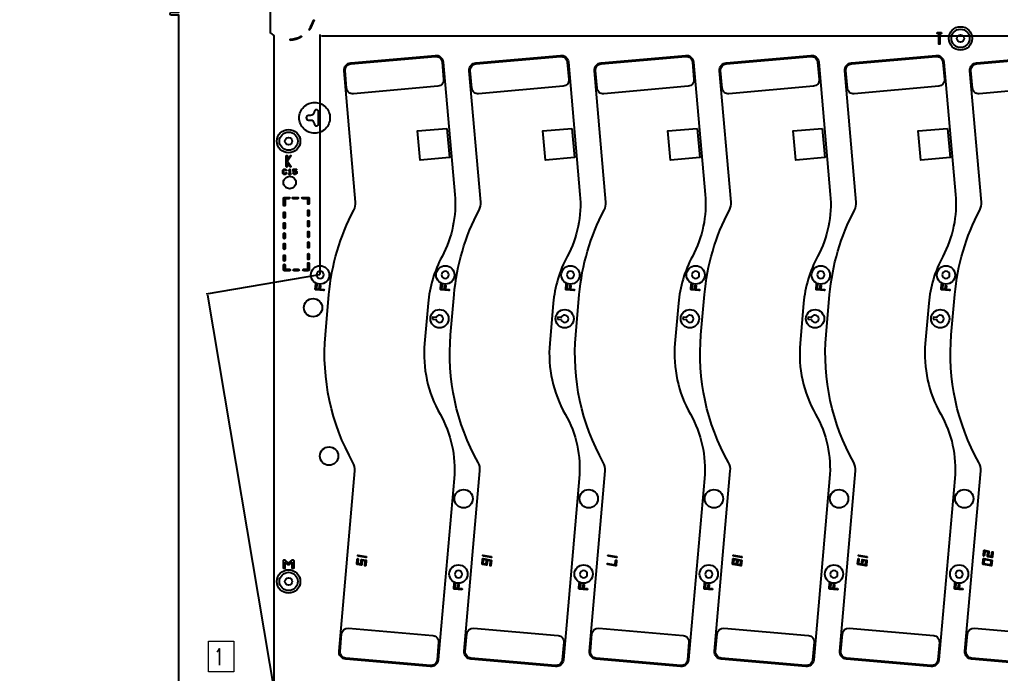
# Model space of a CAD drawing. Extents: x 2864 to 3941, y 2420 to 3182.
# Drawn here: x 2998.4 to 3132.4, y 2745.7 to 2834.9 of the extents above; entities that cross this region are included whole.
import ezdxf
from ezdxf.enums import TextEntityAlignment as Align

# ---------------------------------------------------------------- set-up
doc = ezdxf.new("R2010")
doc.units = 0
doc.layers.get('Defpoints').update_dxf_attribs({"lineweight": 0})
for name, color, linetype in [('barcode-t', 6, 'Continuous'), ('susa-t', 2, 'Continuous'), ('ttr1_panel', 255, 'Continuous'), ('序號', 1, 'Continuous')]:
    doc.layers.add(name, color=color, linetype=linetype)
doc.layers.add('備註', color=1, linetype='Continuous', lineweight=0)
doc.layers.add('尺寸線', color=3, linetype='Continuous', lineweight=0)
doc.styles.get("Standard").update_dxf_attribs({"font": 'simplex.shx', "height": 2.7})
doc.dimstyles.get("Standard").update_dxf_attribs({"dimtxt": 6, "dimasz": 0.18, "dimexe": 0.18, "dimexo": 0.0625, "dimgap": 0.09, "dimtad": 0, "dimtih": 1, "dimtoh": 1, "dimdec": 4, "dimzin": 0, "dimdsep": 46, "dimtxsty": 'Standard', "dimcen": 0.09, "dimadec": 0, "dimazin": 0, "dimtfac": 1, "dimtdec": 4, "dimtofl": 0, "dimtmove": 0, "dimatfit": 3, "dimfxl": 0, "dimtolj": 1, "dimtzin": 0, "dimarcsym": 0})

# ---------------------------------------------------------------- blocks, each defined once
blk = doc.blocks.new('*D1')
at = {"layer": 'Defpoints', "color": 0, "linetype": 'Continuous'}
for p in [(3039.46, 2985.09), (2933.79, 2978.33), (3058.56, 2686.4)]:
    blk.add_point(p, dxfattribs=at)
at = {"layer": '尺寸線', "color": 0, "linetype": 'Continuous', "lineweight": -2}
for p, q in [((3039.4, 2985.08), (2933.61, 2978.32)), ((2933.8, 2978.15), (2942.21, 2846.63)), ((2952.88, 2679.82), (2942.4, 2843.75)), ((3058.5, 2686.39), (2952.71, 2679.63))]:
    blk.add_line(p, q, dxfattribs=at)
at = {"layer": '尺寸線', "color": 0, "linetype": 'Continuous'}
for points in [[(2933.83, 2978.16), (2933.77, 2978.15), (2933.79, 2978.33)], [(2952.85, 2679.82), (2952.91, 2679.82), (2952.89, 2679.64)]]:
    blk.add_solid(points, dxfattribs=at)
at = {"layer": '尺寸線', "color": 0, "linetype": 'Continuous', "insert": (2942.3, 2845.19), "char_height": 2.7, "attachment_point": 5}
blk.add_mtext('\\A1;299.3021', dxfattribs=at)
blk = doc.blocks.new('*D4')
at = {"layer": 'Defpoints', "color": 0, "linetype": 'Continuous'}
for p in [(3039.46, 2800.09), (3024.07, 2797.5), (3058.56, 2686.4)]:
    blk.add_point(p, dxfattribs=at)
at = {"layer": '尺寸線', "color": 0, "linetype": 'Continuous', "lineweight": -2}
for p, q in [((3039.4, 2800.08), (3023.89, 2797.47)), ((3024.1, 2797.33), (3033.37, 2742.1)), ((3043.13, 2683.99), (3033.86, 2739.22)), ((3058.5, 2686.39), (3042.99, 2683.78))]:
    blk.add_line(p, q, dxfattribs=at)
at = {"layer": '尺寸線', "color": 0, "linetype": 'Continuous'}
for points in [[(3024.13, 2797.33), (3024.07, 2797.32), (3024.07, 2797.5)], [(3043.1, 2683.98), (3043.16, 2683.99), (3043.16, 2683.81)]]:
    blk.add_solid(points, dxfattribs=at)
at = {"layer": '尺寸線', "color": 0, "linetype": 'Continuous', "insert": (3033.62, 2740.66), "char_height": 2.7, "attachment_point": 5}
blk.add_mtext('\\A1;115.2848', dxfattribs=at)
blk = doc.blocks.new('*D6')
at = {"layer": 'Defpoints', "color": 0, "linetype": 'Continuous'}
for p in [(3261.76, 2832.71), (3039.46, 2800.09), (3261.76, 2800.09)]:
    blk.add_point(p, dxfattribs=at)
at = {"layer": '尺寸線', "color": 0, "linetype": 'Continuous', "lineweight": -2}
for p, q in [((3039.46, 2800.15), (3039.46, 2832.89)), ((3039.64, 2832.71), (3141.27, 2832.71)), ((3261.58, 2832.71), (3159.96, 2832.71)), ((3261.76, 2800.15), (3261.76, 2832.89))]:
    blk.add_line(p, q, dxfattribs=at)
at = {"layer": '尺寸線', "color": 0, "linetype": 'Continuous'}
for points in [[(3039.64, 2832.74), (3039.64, 2832.68), (3039.46, 2832.71)], [(3261.58, 2832.68), (3261.58, 2832.74), (3261.76, 2832.71)]]:
    blk.add_solid(points, dxfattribs=at)
at = {"layer": '尺寸線', "color": 0, "linetype": 'Continuous', "insert": (3150.61, 2832.71), "char_height": 2.7, "attachment_point": 5}
blk.add_mtext('\\A1;222.3000', dxfattribs=at)

msp = doc.modelspace()

# ---------------------------------------------------------------- linework, layer by layer
at = {"layer": 'barcode-t', "linetype": 'Continuous'}
for points in [[(3056.77173, 2820.0806), (3057.12019, 2816.09578), (3053.13562, 2815.7473), (3052.78691, 2819.73214)], [(3073.87173, 2820.0806), (3074.22019, 2816.09578), (3070.23562, 2815.7473), (3069.88691, 2819.73214)], [(3090.97173, 2820.0806), (3091.32019, 2816.09578), (3087.33562, 2815.7473), (3086.98691, 2819.73214)], [(3108.07173, 2820.0806), (3108.42019, 2816.09578), (3104.43562, 2815.7473), (3104.08691, 2819.73214)], [(3125.17173, 2820.0806), (3125.52019, 2816.09578), (3121.53562, 2815.7473), (3121.18691, 2819.73214)]]:
    msp.add_lwpolyline(points, close=True, dxfattribs=at)
at = {"layer": 'susa-t', "linetype": 'Continuous'}
for points in [[(3043.09081, 2825.58602), (3042.88058, 2827.97716, -0.414115), (3043.65289, 2828.89811), (3055.2087, 2829.91285, -0.414217), (3056.12965, 2829.14054), (3056.33963, 2826.74942, -0.41404), (3055.56732, 2825.82847), (3044.01176, 2824.81371, -0.414215)], [(3060.19081, 2825.58602), (3059.98058, 2827.97716, -0.414115), (3060.75289, 2828.89811), (3072.3087, 2829.91285, -0.414217), (3073.22965, 2829.14054), (3073.43963, 2826.74942, -0.41404), (3072.66732, 2825.82847), (3061.11176, 2824.81371, -0.414215)], [(3077.29081, 2825.58602), (3077.08058, 2827.97716, -0.414115), (3077.85289, 2828.89811), (3089.4087, 2829.91285, -0.414217), (3090.32965, 2829.14054), (3090.53963, 2826.74942, -0.41404), (3089.76732, 2825.82847), (3078.21176, 2824.81371, -0.414215)], [(3094.39081, 2825.58602), (3094.18058, 2827.97716, -0.414115), (3094.95289, 2828.89811), (3106.5087, 2829.91285, -0.414217), (3107.42965, 2829.14054), (3107.63963, 2826.74942, -0.41404), (3106.86732, 2825.82847), (3095.31176, 2824.81371, -0.414215)], [(3111.49081, 2825.58602), (3111.28058, 2827.97716, -0.414115), (3112.05289, 2828.89811), (3123.6087, 2829.91285, -0.414217), (3124.52965, 2829.14054), (3124.73963, 2826.74942, -0.41404), (3123.96732, 2825.82847), (3112.41176, 2824.81371, -0.414215)], [(3128.59081, 2825.58602), (3128.38058, 2827.97716, -0.414115), (3129.15289, 2828.89811), (3140.7087, 2829.91285, -0.414217), (3141.62965, 2829.14054), (3141.83963, 2826.74942, -0.41404), (3141.06732, 2825.82847), (3129.51176, 2824.81371, -0.414215)], [(3055.65615, 2749.93773), (3055.44695, 2747.54656, -0.414215), (3054.52623, 2746.77398), (3042.97019, 2747.78501, -0.414216), (3042.19761, 2748.70573), (3042.40681, 2751.09689, -0.414044), (3043.32754, 2751.86947), (3054.88357, 2750.85845, -0.414219)], [(3072.75615, 2749.93773), (3072.54695, 2747.54656, -0.414215), (3071.62623, 2746.77398), (3060.07019, 2747.78501, -0.414216), (3059.29761, 2748.70573), (3059.50681, 2751.09689, -0.414044), (3060.42754, 2751.86947), (3071.98357, 2750.85845, -0.414219)], [(3089.85615, 2749.93773), (3089.64695, 2747.54656, -0.414215), (3088.72623, 2746.77398), (3077.17019, 2747.78501, -0.414216), (3076.39761, 2748.70573), (3076.60681, 2751.09689, -0.414044), (3077.52754, 2751.86947), (3089.08357, 2750.85845, -0.414219)], [(3106.95615, 2749.93773), (3106.74695, 2747.54656, -0.414215), (3105.82623, 2746.77398), (3094.27019, 2747.78501, -0.414216), (3093.49761, 2748.70573), (3093.70681, 2751.09689, -0.414044), (3094.62754, 2751.86947), (3106.18357, 2750.85845, -0.414219)], [(3124.05615, 2749.93773), (3123.84695, 2747.54656, -0.414215), (3122.92623, 2746.77398), (3111.37019, 2747.78501, -0.414216), (3110.59761, 2748.70573), (3110.80681, 2751.09689, -0.414044), (3111.72754, 2751.86947), (3123.28357, 2750.85845, -0.414219)], [(3141.15615, 2749.93773), (3140.94695, 2747.54656, -0.414215), (3140.02623, 2746.77398), (3128.47019, 2747.78501, -0.414216), (3127.69761, 2748.70573), (3127.90681, 2751.09689, -0.414044), (3128.82754, 2751.86947), (3140.38357, 2750.85845, -0.414219)]]:
    msp.add_lwpolyline(points, format="xyb", close=True, dxfattribs=at)
at = {"layer": 'ttr1_panel', "linetype": 'Continuous'}
for points in [[(3019.16107, 2615.54278, -1), (3019.16107, 2615.94278), (3020.16107, 2615.94278), (3020.16107, 2640.24278), (3020.16107, 2835.54278), (3019.16107, 2835.54278, -1), (3019.16107, 2835.94278), (3020.16107, 2835.94278), (3020.16107, 3031.24278), (3020.16107, 3055.54278), (3019.16107, 3055.54278, -1), (3019.16107, 3055.94278), (3020.16107, 3055.94278), (3020.16107, 3077.24278), (3033.16107, 3077.24278), (3287.16107, 3077.24278), (3300.16107, 3077.24278), (3300.16107, 3055.94278), (3301.16107, 3055.94278, -1), (3301.16107, 3055.54278), (3300.16107, 3055.54278), (3300.16107, 3031.24278)], [(3033.16107, 3015.24945), (3033.16107, 2838.7361, 0.044688), (3032.66107, 2838.33314), (3032.66107, 2833.15241, 0.044688), (3033.16107, 2832.74945), (3033.16107, 2656.2361, 0.044688), (3032.66107, 2655.83314), (3032.66107, 2650.65241, 0.044688), (3033.16107, 2650.24945), (3033.16107, 2645.49278, -0.414215), (3034.41107, 2644.24278, -0.414215), (3033.16107, 2642.99278), (3033.16107, 2640.24278), (3287.16107, 2640.24278)], [(3037.95079, 2833.62915, 0.096875), (3038.54154, 2834.83593, -1), (3038.63813, 2834.81002)], [(3035.38471, 2832.24994, 0.109398), (3036.83843, 2832.6709, -1), (3036.88635, 2832.58313)], [(3034.85025, 2814.88105), (3034.85025, 2816.32145, -1), (3035.00025, 2816.32145), (3035.00025, 2815.8421)], [(3035.00025, 2815.8421), (3035.3602, 2816.36403, -1), (3035.48368, 2816.27887), (3035.01636, 2815.60125), (3035.48368, 2814.92363, -1), (3035.3602, 2814.83847), (3035.00025, 2815.3604)], [(3035.00025, 2815.3604), (3035.00025, 2814.88105, -1), (3034.85025, 2814.88105)], [(3035.271, 2814.34114), (3035.25702, 2814.32715, -1), (3035.18631, 2814.39786)], [(3035.321, 2813.81582), (3035.22166, 2813.81582, -1), (3035.22166, 2813.91582), (3035.271, 2813.91582), (3035.271, 2814.34114)], [(3035.18631, 2814.39786), (3035.28549, 2814.49705, -0.669786), (3035.371, 2814.46185), (3035.371, 2813.91582), (3035.42034, 2813.91582, -1), (3035.42034, 2813.81582), (3035.321, 2813.81582)], [(3034.46744, 2760.1054), (3034.46744, 2761.09878, -0.63678), (3034.63165, 2761.17544), (3035.16346, 2760.73226), (3035.69528, 2761.17544, -0.63678), (3035.85949, 2761.09878), (3035.85949, 2760.1054, -1), (3035.65949, 2760.1054), (3035.65949, 2760.88527)], [(3034.66744, 2760.88527), (3034.66744, 2760.1054, -1), (3034.46744, 2760.1054)], [(3035.65949, 2760.88527), (3035.22748, 2760.52527, -0.362064), (3035.09945, 2760.52527), (3034.66744, 2760.88527)]]:
    msp.add_lwpolyline(points, format="xyb", dxfattribs=at)
for points in [[(3123.80798, 2833.0104, -1), (3123.80798, 2833.1604), (3124.05632, 2833.1604), (3124.30467, 2833.1604, -1), (3124.30467, 2833.0104), (3124.13132, 2833.0104), (3124.13132, 2831.645, -1), (3123.98132, 2831.645), (3123.98132, 2833.0104)], [(3126.447, 2832.37048, -0.414217), (3126.947, 2832.87048, -0.414217), (3127.447, 2832.37048, -0.414217), (3126.947, 2831.87048, -0.414217)], [(3040.19091, 2791.92996), (3040.67025, 2797.40889, -0.100411), (3044.07449, 2808.92485, 0.144694), (3044.29998, 2810.03609), (3042.73128, 2827.96404, -0.414156), (3043.64037, 2829.04733), (3055.1962, 2830.05851, -0.414232), (3056.27956, 2829.14954), (3057.86107, 2811.0735, -0.145892), (3056.12596, 2802.62167, 0.101585), (3054.21843, 2796.22358), (3053.73908, 2790.74465, 0.152268), (3055.847, 2781.09038, -0.152268), (3057.76405, 2772.30874), (3055.59649, 2747.53348, -0.414215), (3054.51315, 2746.62444), (3042.95736, 2747.63544, -0.414215), (3042.04832, 2748.71879), (3044.20235, 2773.33945, 0.151039), (3043.95329, 2774.49407, -0.151026)], [(3057.29091, 2791.92996), (3057.77025, 2797.40889, -0.100411), (3061.17449, 2808.92485, 0.144694), (3061.39998, 2810.03609), (3059.83128, 2827.96404, -0.414156), (3060.74037, 2829.04733), (3072.2962, 2830.05851, -0.414232), (3073.37956, 2829.14954), (3074.96107, 2811.0735, -0.145892), (3073.22596, 2802.62167, 0.101585), (3071.31843, 2796.22358), (3070.83908, 2790.74465, 0.152268), (3072.947, 2781.09038, -0.152268), (3074.86405, 2772.30874), (3072.69649, 2747.53348, -0.414215), (3071.61315, 2746.62444), (3060.05736, 2747.63544, -0.414215), (3059.14832, 2748.71879), (3061.30235, 2773.33945, 0.151039), (3061.05329, 2774.49407, -0.151026)], [(3074.39091, 2791.92996), (3074.87025, 2797.40889, -0.100411), (3078.27449, 2808.92485, 0.144694), (3078.49998, 2810.03609), (3076.93128, 2827.96404, -0.414156), (3077.84037, 2829.04733), (3089.3962, 2830.05851, -0.414232), (3090.47956, 2829.14954), (3092.06107, 2811.0735, -0.145892), (3090.32596, 2802.62167, 0.101585), (3088.41843, 2796.22358), (3087.93908, 2790.74465, 0.152268), (3090.047, 2781.09038, -0.152268), (3091.96405, 2772.30874), (3089.79649, 2747.53348, -0.414215), (3088.71315, 2746.62444), (3077.15736, 2747.63544, -0.414215), (3076.24832, 2748.71879), (3078.40235, 2773.33945, 0.151039), (3078.15329, 2774.49407, -0.151026)], [(3091.49091, 2791.92996), (3091.97025, 2797.40889, -0.100411), (3095.37449, 2808.92485, 0.144694), (3095.59998, 2810.03609), (3094.03128, 2827.96404, -0.414156), (3094.94037, 2829.04733), (3106.4962, 2830.05851, -0.414232), (3107.57956, 2829.14954), (3109.16107, 2811.0735, -0.145892), (3107.42596, 2802.62167, 0.101585), (3105.51843, 2796.22358), (3105.03908, 2790.74465, 0.152268), (3107.147, 2781.09038, -0.152268), (3109.06405, 2772.30874), (3106.89649, 2747.53348, -0.414215), (3105.81315, 2746.62444), (3094.25736, 2747.63544, -0.414215), (3093.34832, 2748.71879), (3095.50235, 2773.33945, 0.151039), (3095.25329, 2774.49407, -0.151026)], [(3108.59091, 2791.92996), (3109.07025, 2797.40889, -0.100411), (3112.47449, 2808.92485, 0.144694), (3112.69998, 2810.03609), (3111.13128, 2827.96404, -0.414156), (3112.04037, 2829.04733), (3123.5962, 2830.05851, -0.414232), (3124.67956, 2829.14954), (3126.26107, 2811.0735, -0.145892), (3124.52596, 2802.62167, 0.101585), (3122.61843, 2796.22358), (3122.13908, 2790.74465, 0.152268), (3124.247, 2781.09038, -0.152268), (3126.16405, 2772.30874), (3123.99649, 2747.53348, -0.414215), (3122.91315, 2746.62444), (3111.35736, 2747.63544, -0.414215), (3110.44832, 2748.71879), (3112.60235, 2773.33945, 0.151039), (3112.35329, 2774.49407, -0.151026)], [(3125.69091, 2791.92996), (3126.17025, 2797.40889, -0.100411), (3129.57449, 2808.92485, 0.144694), (3129.79998, 2810.03609), (3128.23128, 2827.96404, -0.414156), (3129.14037, 2829.04733), (3140.6962, 2830.05851, -0.414232), (3141.77956, 2829.14954), (3143.36107, 2811.0735, -0.145892), (3141.62596, 2802.62167, 0.101585), (3139.71843, 2796.22358), (3139.23908, 2790.74465, 0.152268), (3141.347, 2781.09038, -0.152268), (3143.26405, 2772.30874), (3141.09649, 2747.53348, -0.414215), (3140.01315, 2746.62444), (3128.45736, 2747.63544, -0.414215), (3127.54832, 2748.71879), (3129.70235, 2773.33945, 0.151039), (3129.45329, 2774.49407, -0.151026)], [(3036.615, 2821.53252, -0.414215), (3038.715, 2823.63252, -0.414215), (3040.815, 2821.53252, -0.414215), (3038.715, 2819.43252, -0.414215)], [(3037.865, 2821.23252), (3038.165, 2821.23252, -0.414217), (3038.665, 2820.73252, 1), (3039.265, 2820.73252), (3039.265, 2822.33252, 1), (3038.665, 2822.33252, -0.414217), (3038.165, 2821.83252), (3037.865, 2821.83252, 1)], [(3034.66107, 2818.34278, -0.414217), (3035.16107, 2818.84278, -0.414217), (3035.66107, 2818.34278, -0.414217), (3035.16107, 2817.84278, -0.414217)], [(3034.37232, 2813.96516), (3034.37232, 2814.36251, -0.200121), (3034.38712, 2814.39802), (3034.48615, 2814.49705, -0.200121), (3034.52166, 2814.51185), (3034.72034, 2814.51185, -0.200121), (3034.75585, 2814.49705), (3034.85503, 2814.39786, -1), (3034.78432, 2814.32715), (3034.69963, 2814.41185), (3034.54237, 2814.41185), (3034.47232, 2814.3418), (3034.47232, 2813.98587), (3034.54237, 2813.91582), (3034.69963, 2813.91582), (3034.78432, 2814.00051, -1), (3034.85503, 2813.9298), (3034.75585, 2813.83062, -0.200121), (3034.72034, 2813.81582), (3034.52166, 2813.81582, -0.200121), (3034.48615, 2813.83062), (3034.38712, 2813.92965, -0.200121)], [(3035.77232, 2814.26317), (3035.77232, 2814.46185, -0.414253), (3035.82232, 2814.51185), (3036.21967, 2814.51185, -1), (3036.21967, 2814.41185), (3035.87232, 2814.41185), (3035.87232, 2814.31317), (3036.12034, 2814.31317, -0.200121), (3036.15585, 2814.29837), (3036.25487, 2814.19934, -0.200121), (3036.26967, 2814.16383), (3036.26967, 2813.96516, -0.200121), (3036.25487, 2813.92965), (3036.15585, 2813.83062, -0.200121), (3036.12034, 2813.81582), (3035.92166, 2813.81582, -0.200121), (3035.88615, 2813.83062), (3035.78697, 2813.9298, -1), (3035.85768, 2814.00051), (3035.94237, 2813.91582), (3036.09963, 2813.91582), (3036.16967, 2813.98587), (3036.16967, 2814.14312), (3036.09963, 2814.21317), (3035.82232, 2814.21317, -0.414253)], [(3034.46575, 2812.69918, -0.414215), (3035.31575, 2813.54918, -0.414215), (3036.16575, 2812.69918, -0.414215), (3035.31575, 2811.84918, -0.414215)], [(3034.47271, 2809.60131), (3034.47271, 2810.56689, -0.414228), (3034.57271, 2810.66689), (3035.20821, 2810.66689, -1), (3035.20821, 2810.46689), (3034.67271, 2810.46689), (3034.67271, 2809.60131, -1)], [(3035.78435, 2810.46689, -1), (3035.78435, 2810.66689), (3036.38435, 2810.66689, -1), (3036.38435, 2810.46689)], [(3037.06746, 2810.46689, -1), (3037.06746, 2810.66689), (3037.87271, 2810.66689, -0.414228), (3037.97271, 2810.56689), (3037.97271, 2809.83445, -1), (3037.77271, 2809.83445), (3037.77271, 2810.46689)], [(3034.47271, 2807.95321), (3034.47271, 2808.57121, -1), (3034.67271, 2808.57121), (3034.67271, 2807.95321, -1)], [(3037.77271, 2808.22545), (3037.77271, 2808.84345, -1), (3037.97271, 2808.84345), (3037.97271, 2808.22545, -1)], [(3034.47271, 2806.49921), (3034.47271, 2807.11721, -1), (3034.67271, 2807.11721), (3034.67271, 2806.49921, -1)], [(3037.77271, 2806.77145), (3037.77271, 2807.38945, -1), (3037.97271, 2807.38945), (3037.97271, 2806.77145, -1)], [(3034.47271, 2805.11449), (3034.47271, 2805.73249, -1), (3034.67271, 2805.73249), (3034.67271, 2805.11449, -1)], [(3037.77271, 2805.3129), (3037.77271, 2805.9309, -1), (3037.97271, 2805.9309), (3037.97271, 2805.3129, -1)], [(3034.47271, 2803.6674), (3034.47271, 2804.2854, -1), (3034.67271, 2804.2854), (3034.67271, 2803.6674, -1)], [(3037.77271, 2803.86311), (3037.77271, 2804.48111, -1), (3037.97271, 2804.48111), (3037.97271, 2803.86311, -1)], [(3037.77271, 2802.2721), (3037.77271, 2802.8901, -1), (3037.97271, 2802.8901), (3037.97271, 2802.2721, -1)], [(3034.47271, 2802.08511), (3034.47271, 2802.70311, -1), (3034.67271, 2802.70311), (3034.67271, 2802.08511, -1)], [(3034.47271, 2800.76689), (3034.47271, 2801.45495, -1), (3034.67271, 2801.45495), (3034.67271, 2800.86689), (3035.28904, 2800.86689, -1), (3035.28904, 2800.66689), (3034.57271, 2800.66689, -0.414228)], [(3037.21297, 2800.66689, -1), (3037.21297, 2800.86689), (3037.77271, 2800.86689), (3037.77271, 2801.65478, -1), (3037.97271, 2801.65478), (3037.97271, 2800.76689, -0.414228), (3037.87271, 2800.66689)], [(3035.90069, 2800.66689, -1), (3035.90069, 2800.86689), (3036.50069, 2800.86689, -1), (3036.50069, 2800.66689)], [(3038.9633, 2800.08896, 0.414217), (3039.4633, 2799.58896, 0.414217), (3039.9633, 2800.08896, 0.414217), (3039.4633, 2800.58896, 0.414217)], [(3056.0633, 2800.08896, 0.414217), (3056.5633, 2799.58896, 0.414217), (3057.0633, 2800.08896, 0.414217), (3056.5633, 2800.58896, 0.414217)], [(3073.1633, 2800.08896, 0.414217), (3073.6633, 2799.58896, 0.414217), (3074.1633, 2800.08896, 0.414217), (3073.6633, 2800.58896, 0.414217)], [(3090.2633, 2800.08896, 0.414217), (3090.7633, 2799.58896, 0.414217), (3091.2633, 2800.08896, 0.414217), (3090.7633, 2800.58896, 0.414217)], [(3107.3633, 2800.08896, 0.414217), (3107.8633, 2799.58896, 0.414217), (3108.3633, 2800.08896, 0.414217), (3107.8633, 2800.58896, 0.414217)], [(3124.4633, 2800.08896, 0.414217), (3124.9633, 2799.58896, 0.414217), (3125.4633, 2800.08896, 0.414217), (3124.9633, 2800.58896, 0.414217)], [(3038.81071, 2798.13134), (3038.87132, 2798.82406, -1), (3039.02075, 2798.81099), (3038.96668, 2798.19298), (3039.33679, 2798.1606), (3039.37571, 2798.60543, -1), (3039.52514, 2798.59235), (3039.48622, 2798.14753), (3039.93104, 2798.10861, -1), (3039.91797, 2797.95918), (3038.87889, 2798.05009, -0.414234)], [(3055.91071, 2798.13134), (3055.97132, 2798.82406, -1), (3056.12075, 2798.81099), (3056.06668, 2798.19298), (3056.43679, 2798.1606), (3056.47571, 2798.60543, -1), (3056.62514, 2798.59235), (3056.58622, 2798.14753), (3057.03104, 2798.10861, -1), (3057.01797, 2797.95918), (3055.97889, 2798.05009, -0.414234)], [(3073.01071, 2798.13134), (3073.07132, 2798.82406, -1), (3073.22075, 2798.81099), (3073.16668, 2798.19298), (3073.53679, 2798.1606), (3073.57571, 2798.60543, -1), (3073.72514, 2798.59235), (3073.68622, 2798.14753), (3074.13104, 2798.10861, -1), (3074.11797, 2797.95918), (3073.07889, 2798.05009, -0.414234)], [(3090.11071, 2798.13134), (3090.17132, 2798.82406, -1), (3090.32075, 2798.81099), (3090.26668, 2798.19298), (3090.63679, 2798.1606), (3090.67571, 2798.60543, -1), (3090.82514, 2798.59235), (3090.78622, 2798.14753), (3091.23104, 2798.10861, -1), (3091.21797, 2797.95918), (3090.17889, 2798.05009, -0.414234)], [(3107.21071, 2798.13134), (3107.27132, 2798.82406, -1), (3107.42075, 2798.81099), (3107.36668, 2798.19298), (3107.73679, 2798.1606), (3107.77571, 2798.60543, -1), (3107.92514, 2798.59235), (3107.88622, 2798.14753), (3108.33104, 2798.10861, -1), (3108.31797, 2797.95918), (3107.27889, 2798.05009, -0.414234)], [(3124.31071, 2798.13134), (3124.37132, 2798.82406, -1), (3124.52075, 2798.81099), (3124.46668, 2798.19298), (3124.83679, 2798.1606), (3124.87571, 2798.60543, -1), (3125.02514, 2798.59235), (3124.98622, 2798.14753), (3125.43104, 2798.10861, -1), (3125.41797, 2797.95918), (3124.37889, 2798.05009, -0.414234)], [(3037.2513, 2795.61952, -0.414215), (3038.5013, 2796.86952, -0.414215), (3039.7513, 2795.61952, -0.414215), (3038.5013, 2794.36952, -0.414215)], [(3054.52479, 2794.10286, -0.414215), (3055.77479, 2795.35286, -0.414215), (3057.02479, 2794.10286, -0.414215), (3055.77479, 2792.85286, -0.414215)], [(3071.62479, 2794.10286, -0.414215), (3072.87479, 2795.35286, -0.414215), (3074.12479, 2794.10286, -0.414215), (3072.87479, 2792.85286, -0.414215)], [(3088.72479, 2794.10286, -0.414215), (3089.97479, 2795.35286, -0.414215), (3091.22479, 2794.10286, -0.414215), (3089.97479, 2792.85286, -0.414215)], [(3105.82479, 2794.10286, -0.414215), (3107.07479, 2795.35286, -0.414215), (3108.32479, 2794.10286, -0.414215), (3107.07479, 2792.85286, -0.414215)], [(3122.92479, 2794.10286, -0.414215), (3124.17479, 2795.35286, -0.414215), (3125.42479, 2794.10286, -0.414215), (3124.17479, 2792.85286, -0.414215)], [(3054.8142, 2794.03632), (3055.28657, 2793.995, 0.351876), (3055.77479, 2793.60286, 0.414217), (3056.27479, 2794.10286, 0.414217), (3055.77479, 2794.60286, 0.303552), (3055.31271, 2794.29386), (3054.84034, 2794.33518)], [(3071.9142, 2794.03632), (3072.38657, 2793.995, 0.351876), (3072.87479, 2793.60286, 0.414217), (3073.37479, 2794.10286, 0.414217), (3072.87479, 2794.60286, 0.303552), (3072.41271, 2794.29386), (3071.94034, 2794.33518)], [(3089.0142, 2794.03632), (3089.48657, 2793.995, 0.351876), (3089.97479, 2793.60286, 0.414217), (3090.47479, 2794.10286, 0.414217), (3089.97479, 2794.60286, 0.303552), (3089.51271, 2794.29386), (3089.04034, 2794.33518)], [(3106.1142, 2794.03632), (3106.58657, 2793.995, 0.351876), (3107.07479, 2793.60286, 0.414217), (3107.57479, 2794.10286, 0.414217), (3107.07479, 2794.60286, 0.303552), (3106.61271, 2794.29386), (3106.14034, 2794.33518)], [(3123.2142, 2794.03632), (3123.68657, 2793.995, 0.351876), (3124.17479, 2793.60286, 0.414217), (3124.67479, 2794.10286, 0.414217), (3124.17479, 2794.60286, 0.303552), (3123.71271, 2794.29386), (3123.24034, 2794.33518)], [(3039.44274, 2775.36136, -0.414215), (3040.69274, 2776.61136, -0.414215), (3041.94274, 2775.36136, -0.414215), (3040.69274, 2774.11136, -0.414215)], [(3057.81587, 2769.53546, -0.414215), (3059.06587, 2770.78546, -0.414215), (3060.31587, 2769.53546, -0.414215), (3059.06587, 2768.28546, -0.414215)], [(3074.91587, 2769.53546, -0.414215), (3076.16587, 2770.78546, -0.414215), (3077.41587, 2769.53546, -0.414215), (3076.16587, 2768.28546, -0.414215)], [(3092.01587, 2769.53546, -0.414215), (3093.26587, 2770.78546, -0.414215), (3094.51587, 2769.53546, -0.414215), (3093.26587, 2768.28546, -0.414215)], [(3109.11587, 2769.53546, -0.414215), (3110.36587, 2770.78546, -0.414215), (3111.61587, 2769.53546, -0.414215), (3110.36587, 2768.28546, -0.414215)], [(3126.21587, 2769.53546, -0.414215), (3127.46587, 2770.78546, -0.414215), (3128.71587, 2769.53546, -0.414215), (3127.46587, 2768.28546, -0.414215)], [(3044.48928, 2760.64005), (3044.54737, 2761.30405, -1), (3044.6699, 2761.29333), (3044.61667, 2760.68486), (3045.04111, 2760.60526), (3045.09329, 2761.20167, -0.444356), (3045.16611, 2761.25671), (3045.71159, 2761.15441, -0.386813), (3045.76174, 2761.08857), (3045.70365, 2760.42457, -1), (3045.58112, 2760.43529), (3045.63435, 2761.04376), (3045.20991, 2761.12336), (3045.15773, 2760.52695, -0.444356), (3045.08491, 2760.4719), (3044.53943, 2760.5742, -0.386813)], [(3044.63944, 2761.71988, -1), (3044.66211, 2761.84077), (3045.20803, 2761.73839), (3045.75395, 2761.63601, -1), (3045.73128, 2761.51512), (3045.18536, 2761.6175)], [(3061.58928, 2760.64005), (3061.64737, 2761.30405, -0.444356), (3061.72019, 2761.35909), (3062.81159, 2761.15441, -0.386813), (3062.86174, 2761.08857), (3062.80365, 2760.42457, -1), (3062.68112, 2760.43529), (3062.73435, 2761.04376), (3062.30991, 2761.12336), (3062.25773, 2760.52695, -0.444356), (3062.18491, 2760.4719), (3061.63943, 2760.5742, -0.386813)], [(3061.73944, 2761.71988, -1), (3061.76211, 2761.84077), (3062.30803, 2761.73839), (3062.85395, 2761.63601, -1), (3062.83128, 2761.51512), (3062.28536, 2761.6175)], [(3078.83944, 2761.71988, -1), (3078.86211, 2761.84077), (3079.40803, 2761.73839), (3079.95395, 2761.63601, -1), (3079.93128, 2761.51512), (3079.38536, 2761.6175)], [(3095.78928, 2760.64005), (3095.84737, 2761.30405, -0.444356), (3095.92019, 2761.35909), (3097.01159, 2761.15441, -0.386813), (3097.06174, 2761.08857), (3097.00365, 2760.42457, -0.444356), (3096.93083, 2760.36952), (3095.83943, 2760.5742, -0.386813)], [(3095.93944, 2761.71988, -1), (3095.96211, 2761.84077), (3096.50803, 2761.73839), (3097.05395, 2761.63601, -1), (3097.03128, 2761.51512), (3096.48536, 2761.6175)], [(3112.88928, 2760.64005), (3112.94737, 2761.30405, -1), (3113.0699, 2761.29333), (3113.01667, 2760.68486), (3113.44111, 2760.60526), (3113.49329, 2761.20167, -0.444356), (3113.56611, 2761.25671), (3114.11159, 2761.15441, -0.386813), (3114.16174, 2761.08857), (3114.10365, 2760.42457, -0.444356), (3114.03083, 2760.36952), (3112.93943, 2760.5742, -0.386813)], [(3113.03944, 2761.71988, -1), (3113.06211, 2761.84077), (3113.60803, 2761.73839), (3114.15395, 2761.63601, -1), (3114.13128, 2761.51512), (3113.58536, 2761.6175)], [(3129.98928, 2760.64005), (3130.04737, 2761.30405, -0.444356), (3130.12019, 2761.35909), (3131.21159, 2761.15441, -0.386813), (3131.26174, 2761.08857), (3131.20365, 2760.42457, -0.444356), (3131.13083, 2760.36952), (3130.03943, 2760.5742, -0.386813)], [(3130.08951, 2761.78568), (3130.14756, 2762.44918, -0.445733), (3130.2202, 2762.50477), (3130.76612, 2762.40239, -0.388154), (3130.81601, 2762.33608), (3130.76282, 2761.72811), (3131.18726, 2761.64851), (3131.23944, 2762.24492, -1), (3131.36197, 2762.2342), (3131.30388, 2761.5702, -0.444356), (3131.23106, 2761.51516), (3130.68558, 2761.61746, -0.386813), (3130.63543, 2761.6833), (3130.68866, 2762.29177), (3130.26422, 2762.37137), (3130.21204, 2761.77496, -1)], [(3078.73921, 2760.57424, -1), (3078.76188, 2760.69513), (3079.78703, 2760.50288), (3079.83921, 2761.09929, -1), (3079.96174, 2761.08857), (3079.90365, 2760.42457, -0.444356), (3079.83083, 2760.36952)], [(3034.66107, 2758.24278, -0.414217), (3035.16107, 2758.74278, -0.414217), (3035.66107, 2758.24278, -0.414217), (3035.16107, 2757.74278, -0.414217)], [(3057.86416, 2759.25176, 0.414217), (3058.36416, 2758.75176, 0.414217), (3058.86416, 2759.25176, 0.414217), (3058.36416, 2759.75176, 0.414217)], [(3074.96416, 2759.25176, 0.414217), (3075.46416, 2758.75176, 0.414217), (3075.96416, 2759.25176, 0.414217), (3075.46416, 2759.75176, 0.414217)], [(3092.06416, 2759.25176, 0.414217), (3092.56416, 2758.75176, 0.414217), (3093.06416, 2759.25176, 0.414217), (3092.56416, 2759.75176, 0.414217)], [(3109.16416, 2759.25176, 0.414217), (3109.66416, 2758.75176, 0.414217), (3110.16416, 2759.25176, 0.414217), (3109.66416, 2759.75176, 0.414217)], [(3126.26416, 2759.25176, 0.414217), (3126.76416, 2758.75176, 0.414217), (3127.26416, 2759.25176, 0.414217), (3126.76416, 2759.75176, 0.414217)], [(3057.71157, 2757.29415), (3057.77218, 2757.98687, -1), (3057.92161, 2757.97379), (3057.86754, 2757.35579), (3058.23765, 2757.32341), (3058.27657, 2757.76823, -1), (3058.426, 2757.75516), (3058.38708, 2757.31033), (3058.8319, 2757.27142, -1), (3058.81883, 2757.12199), (3057.77975, 2757.21289, -0.414234)], [(3074.81157, 2757.29415), (3074.87218, 2757.98687, -1), (3075.02161, 2757.97379), (3074.96754, 2757.35579), (3075.33765, 2757.32341), (3075.37657, 2757.76823, -1), (3075.526, 2757.75516), (3075.48708, 2757.31033), (3075.9319, 2757.27142, -1), (3075.91883, 2757.12199), (3074.87975, 2757.21289, -0.414234)], [(3091.91157, 2757.29415), (3091.97218, 2757.98687, -1), (3092.12161, 2757.97379), (3092.06754, 2757.35579), (3092.43765, 2757.32341), (3092.47657, 2757.76823, -1), (3092.626, 2757.75516), (3092.58708, 2757.31033), (3093.0319, 2757.27142, -1), (3093.01883, 2757.12199), (3091.97975, 2757.21289, -0.414234)], [(3109.01157, 2757.29415), (3109.07218, 2757.98687, -1), (3109.22161, 2757.97379), (3109.16754, 2757.35579), (3109.53765, 2757.32341), (3109.57657, 2757.76823, -1), (3109.726, 2757.75516), (3109.68708, 2757.31033), (3110.1319, 2757.27142, -1), (3110.11883, 2757.12199), (3109.07975, 2757.21289, -0.414234)], [(3126.11157, 2757.29415), (3126.17218, 2757.98687, -1), (3126.32161, 2757.97379), (3126.26754, 2757.35579), (3126.63765, 2757.32341), (3126.67657, 2757.76823, -1), (3126.826, 2757.75516), (3126.78708, 2757.31033), (3127.2319, 2757.27142, -1), (3127.21883, 2757.12199), (3126.17975, 2757.21289, -0.414234)]]:
    msp.add_lwpolyline(points, format="xyb", close=True, dxfattribs=at)
for points in [[(3061.71667, 2760.68486), (3062.14111, 2760.60526), (3062.18843, 2761.14614), (3061.76399, 2761.22574)], [(3095.91667, 2760.68486), (3096.34111, 2760.60526), (3096.38843, 2761.14614), (3095.96399, 2761.22574)], [(3096.46259, 2760.58248), (3096.88703, 2760.50288), (3096.93435, 2761.04376), (3096.50991, 2761.12336)], [(3113.56259, 2760.58248), (3113.98703, 2760.50288), (3114.03435, 2761.04376), (3113.60991, 2761.12336)], [(3130.11667, 2760.68486), (3130.6078, 2760.59275), (3131.08703, 2760.50288), (3131.13435, 2761.04376), (3130.64322, 2761.13586), (3130.16399, 2761.22574)]]:
    msp.add_lwpolyline(points, close=True, dxfattribs=at)
at = {"layer": 'ttr1_panel'}
for centre, radius in [((3126.947, 2832.37048), 1.6), ((3126.947, 2832.37048), 1.25), ((3035.16107, 2818.34278), 1.6), ((3035.16107, 2818.34278), 1.25), ((3039.4633, 2800.08896), 1.25), ((3056.5633, 2800.08896), 1.25), ((3073.6633, 2800.08896), 1.25), ((3090.7633, 2800.08896), 1.25), ((3107.8633, 2800.08896), 1.25), ((3124.9633, 2800.08896), 1.25), ((3058.36416, 2759.25176), 1.25), ((3075.46416, 2759.25176), 1.25), ((3092.56416, 2759.25176), 1.25), ((3109.66416, 2759.25176), 1.25), ((3126.76416, 2759.25176), 1.25), ((3035.16107, 2758.24278), 1.6), ((3035.16107, 2758.24278), 1.25)]:
    msp.add_circle(centre, radius, dxfattribs=at)
for centre, radius, start, end in [((3035.16107, 2835.74278), 3.6, 322.850588, 344.983255), ((3035.16107, 2835.74278), 3.6, 273.663442, 298.636056), ((3037.99064, 2833.59895), 0.05, 142.849923, 322.849923), ((3035.3879, 2832.20004), 0.05, 93.66372, 273.66372)]:
    msp.add_arc(centre, radius, start, end, dxfattribs=at)
at = {"layer": '備註'}
msp.add_lwpolyline([(3024.23569, 2750.10338), (3027.6611, 2750.10338), (3027.6611, 2745.91307), (3024.23569, 2745.91307)], close=True, dxfattribs=at)

# ---------------------------------------------------------------- texts
at = {"layer": '序號', "width": 0.8}
msp.add_text('1', height=2.268, dxfattribs=at).set_placement((3025.66526, 2747.93862), align=Align.MIDDLE_CENTER)

# ---------------------------------------------------------------- dimensions: what is measured, and where the dimension line sits
at = {"layer": '尺寸線', "linetype": 'Continuous'}
dim = msp.add_linear_dim(base=(2933.79121, 2978.33329), p1=(3058.55884, 2686.39659), p2=(3039.46329, 2985.08896), angle=93.6579685, dimstyle='Standard', dxfattribs=at)
dim.commit()
dim.dimension.update_dxf_attribs({"geometry": '*D1', "text_midpoint": (2942.3032, 2845.1889), "dimtype": 161})
dim = msp.add_linear_dim(base=(3261.7633, 2832.71157), p1=(3039.46329, 2800.08896), p2=(3261.7633, 2800.08896), dimstyle='Standard', dxfattribs=at)
dim.commit()
dim.dimension.update_dxf_attribs({"geometry": '*D6', "text_midpoint": (3150.6133, 2832.71157)})
dim = msp.add_aligned_dim(p1=(3058.55884, 2686.39659), p2=(3039.46329, 2800.08896), distance=15.61109, dimstyle='Standard', dxfattribs=at)
dim.commit()
dim.dimension.update_dxf_attribs({"geometry": '*D4', "text_midpoint": (3033.61562, 2740.65699)})

doc.saveas('drawing.dxf')
